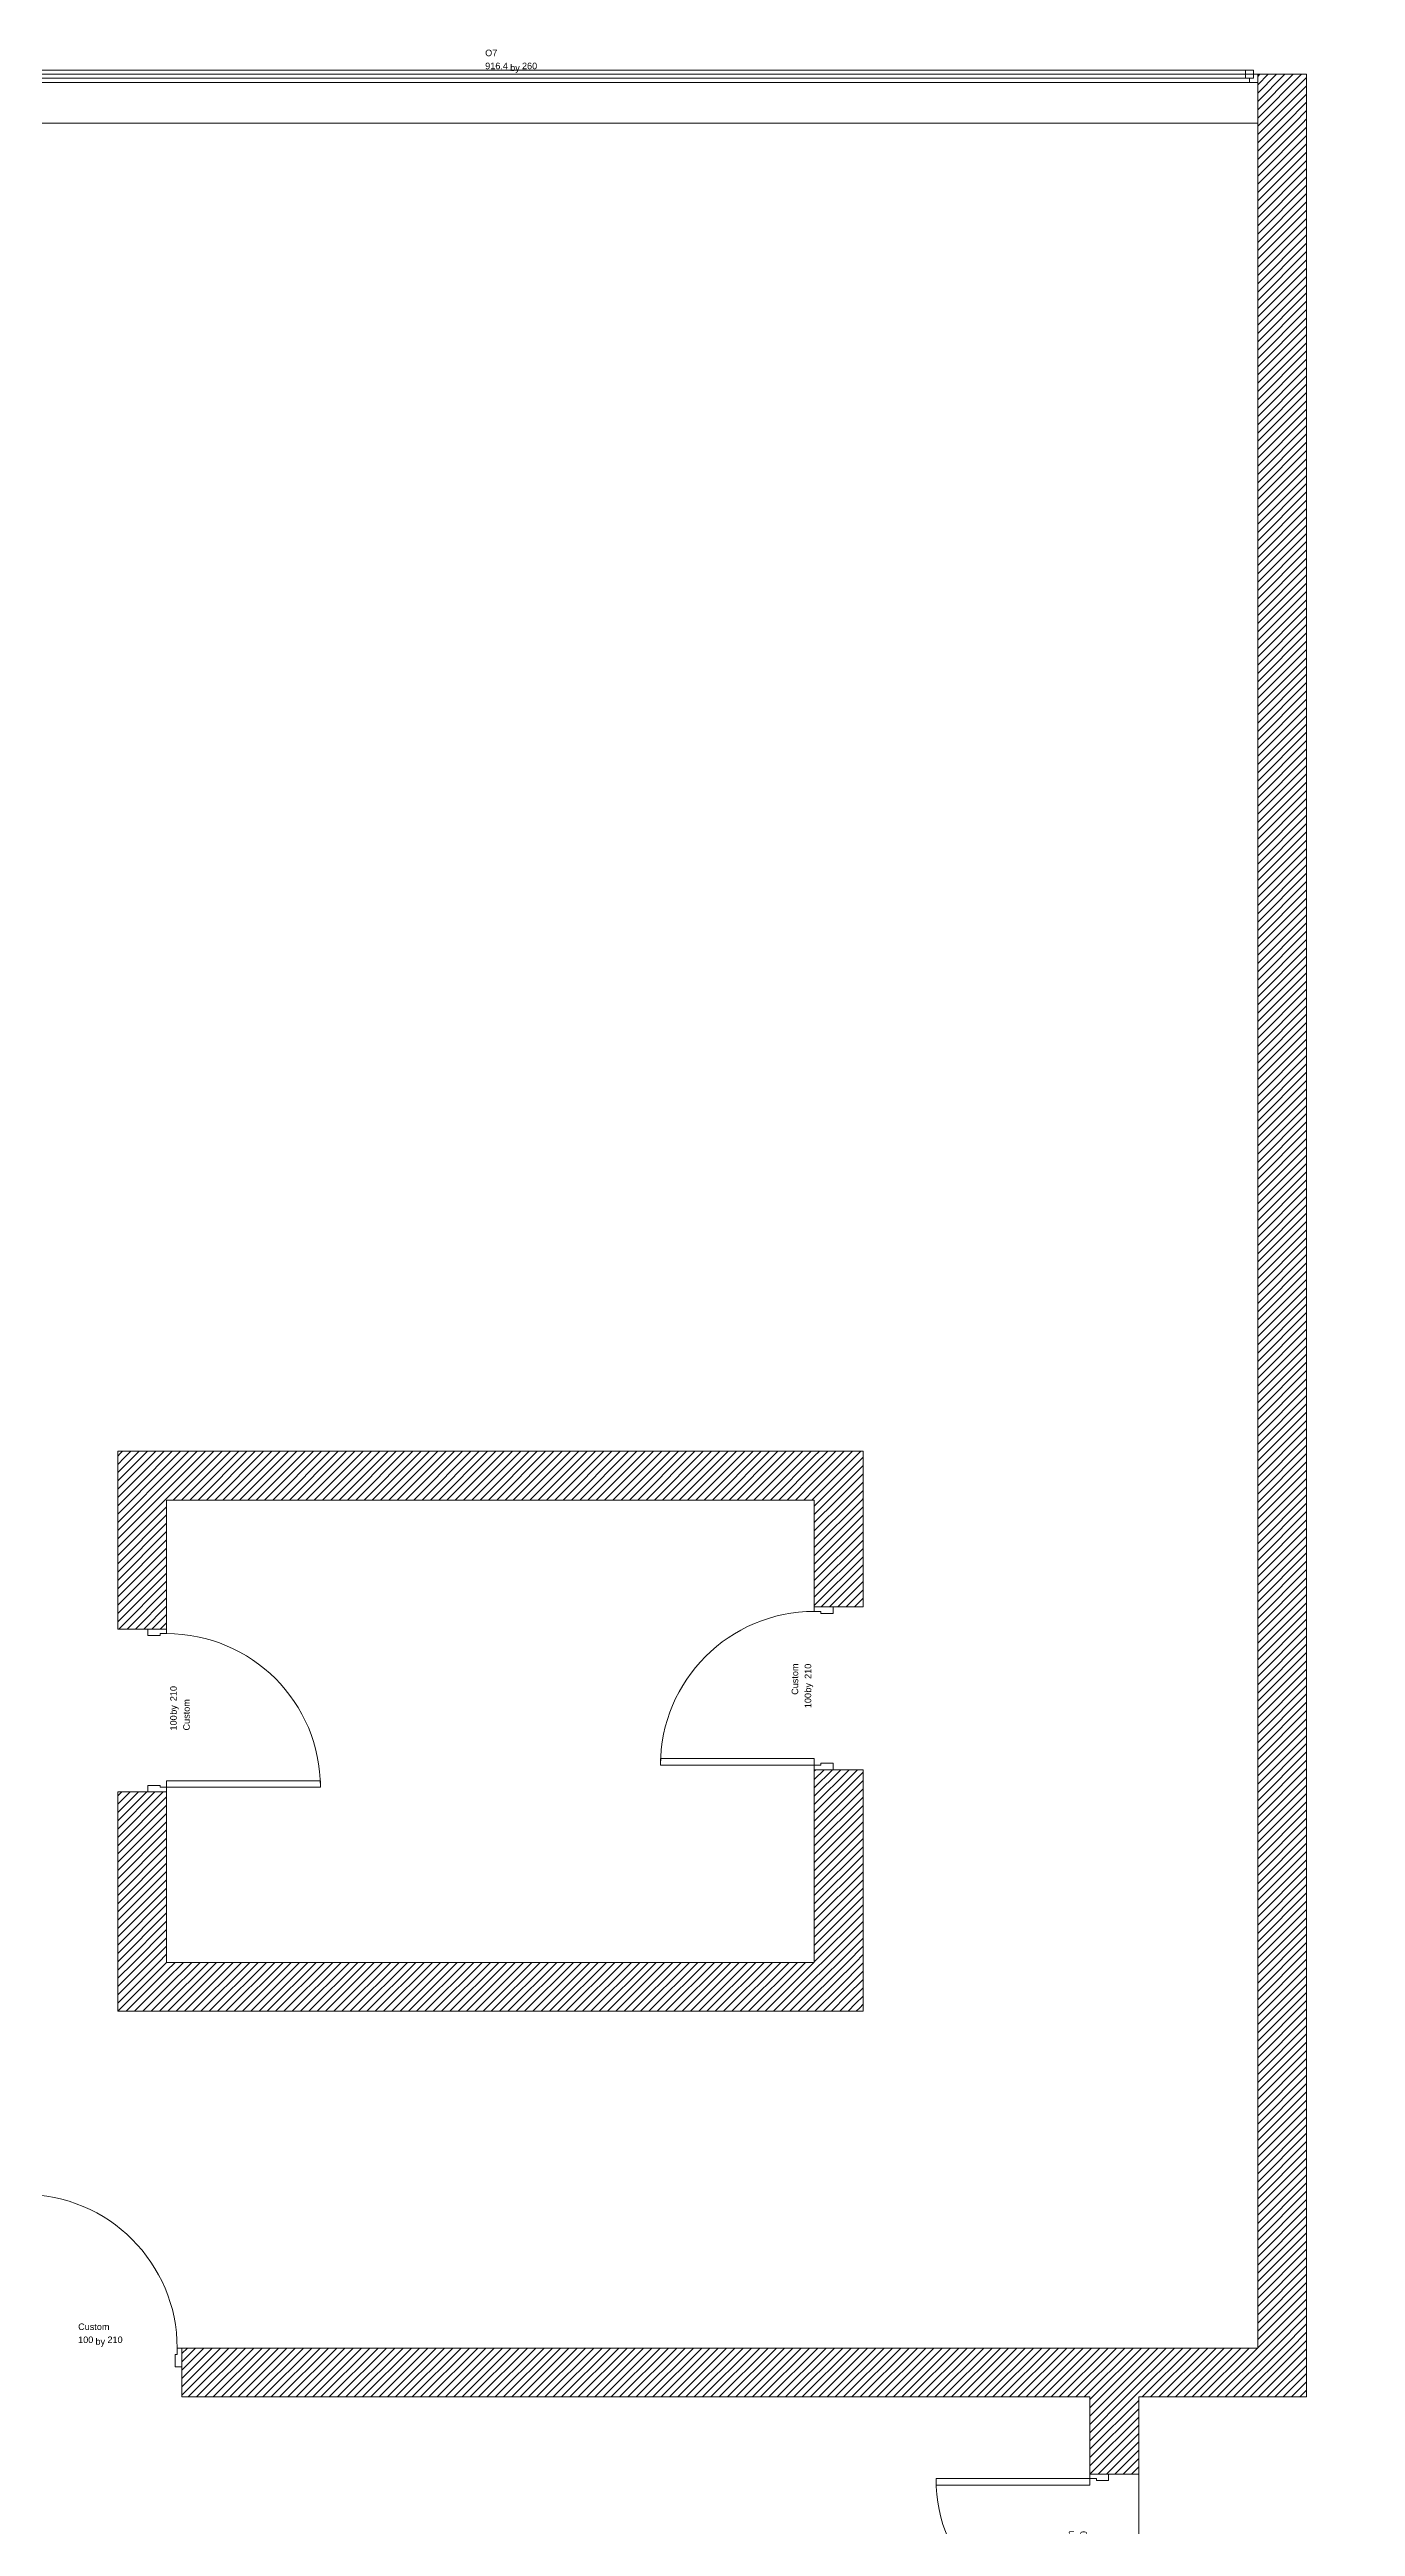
# Model space of a CAD drawing. Header units: millimetres. Extents: x -22335 to 45019, y -6963 to 26064.
# Drawn here: x 36863 to 44877, y 10851 to 26064 of the extents above; entities that cross this region are included whole.
import ezdxf
from ezdxf.enums import TextEntityAlignment as Align

# ---------------------------------------------------------------- set-up
doc = ezdxf.new("R2010")
doc.units = ezdxf.units.MM
doc.header["$MEASUREMENT"] = 0
for name, color, linetype in [('A_KONS_plosce', 7, 'Continuous'), ('A_KONS_zid zunanji', 7, 'Continuous'), ('Archicad Door Markers', 7, 'Continuous'), ('Archicad Doors', 7, 'Continuous'), ('Archicad Window Markers', 7, 'Continuous'), ('Archicad Windows', 7, 'Continuous')]:
    doc.layers.add(name, color=color, linetype=linetype)
for name, color, linetype, lineweight, true_color in [('A_KONS_plosce_Pen_No__89', 7, 'Continuous', 0, 0x71cebe), ('Archicad Doors_Pen_No__23', 7, 'Continuous', 20, 0xff6600), ('Archicad Doors_Pen_No__3', 7, 'Continuous', 13, 0xff6600), ('Archicad Windows_Pen_No__23', 7, 'Continuous', 20, 0xff6600), ('Archicad Windows_Pen_No__3', 7, 'Continuous', 13, 0xff6600)]:
    doc.layers.add(name, color=color, linetype=linetype, lineweight=lineweight, true_color=true_color)
for name, color, linetype, lineweight in [('A_KONS_zid zunanji_Pen_No__27', 7, 'Continuous', 20), ('Archicad Door Markers_Pen_No__7', 7, 'Continuous', 13), ('Archicad Doors_Pen_No__27', 7, 'Continuous', 20), ('Archicad Window Markers_Pen_No__7', 7, 'Continuous', 13), ('Archicad Windows_Pen_No__27', 7, 'Continuous', 20)]:
    doc.layers.add(name, color=color, linetype=linetype, lineweight=lineweight)
doc.styles.add('GENERATED_STYLE_1', font='arial.ttf')
pattern_1 = [(45, (0, 0), (-25.455843, 25.455843), [])]

# ---------------------------------------------------------------- blocks, each defined once
blk = doc.blocks.new('Slab_1', base_point=(-22196, -4112))
at = {"layer": 'A_KONS_plosce_Pen_No__89', "color": 123, "linetype": 'Continuous', "lineweight": 0, "true_color": 0x71cebe, "flags": 128}
blk.add_lwpolyline([(-22196, -4112), (-12447, -4112), (-12447, -184), (-3773, -184), (-3773, -4112), (6716, -4112), (6716, -1725), (9171, -1725), (9171, -6834), (44877, -6834), (44877, 969), (43547, 969), (43547, 11647), (44577, 11647), (44577, 25912), (-22196, 25912)], close=True, dxfattribs=at)
blk = doc.blocks.new('Door 27_2')
at = {"layer": 'Archicad Doors_Pen_No__23', "color": 30, "linetype": 'Continuous', "lineweight": 20, "true_color": 0xff6600}
for p, q in [((-472, 0), (-500, 0)), ((-500, 0), (-500, -115)), ((-472, -40), (-472, 0)), ((500, 0), (472, 0)), ((472, 0), (472, -40)), ((500, -115), (500, 0)), ((-500, -115), (-460, -115)), ((-460, -40), (-472, -40)), ((-460, -115), (-460, -40)), ((472, -40), (460, -40)), ((460, -40), (460, -115)), ((460, -115), (500, -115))]:
    blk.add_line(p, q, dxfattribs=at)
at = {"layer": 'Archicad Doors_Pen_No__27', "color": 7, "linetype": 'Continuous', "lineweight": 20}
for p, q in [((-500, 0), (-500, -115)), ((-500, 0), (-500, -115)), ((500, 0), (500, -115)), ((500, 0), (500, -115)), ((-500, -115), (-500, -300)), ((500, -115), (500, -300))]:
    blk.add_line(p, q, dxfattribs=at)
at = {"layer": 'Archicad Doors_Pen_No__3', "color": 30, "linetype": 'Continuous', "lineweight": 13, "true_color": 0xff6600}
for p, q in [((432, 0), (432, 944)), ((432, 944), (472, 944)), ((472, 944), (472, 0)), ((472, 0), (432, 0))]:
    blk.add_line(p, q, dxfattribs=at)
blk.add_arc((472, 0), 944, 90, 180, dxfattribs=at)
blk = doc.blocks.new('Basic Window-Door-Skylight Marker')
at = {"layer": 'Archicad Window Markers_Pen_No__7', "color": 7, "lineweight": 13, "style": 'GENERATED_STYLE_1'}
for tag, p in [('AC_WIDO_ID', (-159, 99)), ('AC_WIDO_A_SIZE', (-159, 19)), ('GS_Separator', (-21, 8)), ('AC_WIDO_B_SIZE', (67, 19))]:
    blk.add_attdef(tag, text='', height=40, dxfattribs=at).set_placement(p, align=Align.BOTTOM_LEFT)
blk = doc.blocks.new('Wall_20', base_point=(35113, 11647))
at = {"layer": 'A_KONS_zid zunanji', "linetype": 'Continuous', "lineweight": 0, "true_color": 0x000000}
h = blk.add_hatch(dxfattribs=at)
h.set_pattern_fill('Navadna_NF_Opeka', color=18, style=0, pattern_type=2)
h.set_pattern_definition(pattern_1)
h.paths.add_polyline_path([(35113, 11647), (36674, 11647), (36674, 11947), (35113, 11947)])
h = blk.add_hatch(dxfattribs=at)
h.set_pattern_fill('Navadna_NF_Opeka', color=18, style=0, pattern_type=2)
h.set_pattern_definition(pattern_1)
h.paths.add_polyline_path([(44577, 11947), (37674, 11947), (37674, 11647), (44577, 11647)])
at = {"layer": 'A_KONS_zid zunanji_Pen_No__27', "color": 7, "linetype": 'Continuous', "lineweight": 20}
for p, q in [((36674, 11947), (36674, 11832)), ((37674, 11947), (37674, 11832)), ((36674, 11832), (36674, 11647)), ((37674, 11832), (37674, 11647))]:
    blk.add_line(p, q, dxfattribs=at)
at = {"layer": 'A_KONS_zid zunanji_Pen_No__27', "color": 7, "linetype": 'Continuous', "lineweight": 20, "flags": 128}
for points in [[(36674, 11947), (35113, 11947)], [(44277, 11947), (37674, 11947)], [(44577, 11647), (44577, 11947)], [(35113, 11647), (36674, 11647)], [(37674, 11647), (43247, 11647)], [(43547, 11647), (44577, 11647)]]:
    blk.add_lwpolyline(points, dxfattribs=at)
at = {"layer": 'Archicad Door Markers', "color": 161, "lineweight": 13, "true_color": 0x40a5ff}
ref = blk.add_blockref('Basic Window-Door-Skylight Marker', (37174, 11947), dxfattribs=at)
ref.add_attrib('AC_MarkerText_1', 'Custom', dxfattribs={"layer": 'Archicad Door Markers_Pen_No__7', "color": 7, "lineweight": 13, "height": 40, "style": 'GENERATED_STYLE_1'}).set_placement((37038, 12046), align=Align.BOTTOM_LEFT)
ref.add_attrib('GS_Separator', ' by ', dxfattribs={"layer": 'Archicad Door Markers_Pen_No__7', "color": 7, "lineweight": 13, "height": 40, "style": 'GENERATED_STYLE_1'}).set_placement((37129, 11955), align=Align.BOTTOM_LEFT)
ref.add_attrib('AC_WIDO_A_SIZE', '100', dxfattribs={"layer": 'Archicad Door Markers_Pen_No__7', "color": 7, "lineweight": 13, "height": 40, "style": 'GENERATED_STYLE_1'}).set_placement((37038, 11966), align=Align.BOTTOM_LEFT)
ref.add_attrib('AC_WIDO_B_SIZE', '210', dxfattribs={"layer": 'Archicad Door Markers_Pen_No__7', "color": 7, "lineweight": 13, "height": 40, "style": 'GENERATED_STYLE_1'}).set_placement((37218, 11966), align=Align.BOTTOM_LEFT)
at = {"layer": 'Archicad Doors', "color": 21, "linetype": 'Continuous', "lineweight": 0, "true_color": 0xff9955, "xscale": -1, "zscale": 1000}
blk.add_blockref('Door 27_2', (37174, 11947), dxfattribs=at)
blk = doc.blocks.new('Wall_21', base_point=(44277, 25912))
at = {"layer": 'A_KONS_zid zunanji', "linetype": 'Continuous', "lineweight": 0, "true_color": 0x000000}
h = blk.add_hatch(dxfattribs=at)
h.set_pattern_fill('Navadna_NF_Opeka', color=18, style=0, pattern_type=2)
h.set_pattern_definition(pattern_1)
h.paths.add_polyline_path([(44277, 25612), (44577, 25912), (44277, 25912)])
h = blk.add_hatch(dxfattribs=at)
h.set_pattern_fill('Navadna_NF_Opeka', color=18, style=0, pattern_type=2)
h.set_pattern_definition(pattern_1)
h.paths.add_polyline_path([(44277, 25612), (44577, 25612), (44577, 25912)])
h = blk.add_hatch(dxfattribs=at)
h.set_pattern_fill('Navadna_NF_Opeka', color=18, style=0, pattern_type=2)
h.set_pattern_definition(pattern_1)
h.paths.add_polyline_path([(44277, 25612), (44277, 11947), (44577, 11947), (44577, 25612)])
at = {"layer": 'A_KONS_zid zunanji_Pen_No__27', "color": 7, "linetype": 'Continuous', "lineweight": 20, "flags": 128}
for points in [[(44577, 25912), (44277, 25912)], [(44577, 11947), (44577, 25912)], [(44277, 25612), (44277, 11947)]]:
    blk.add_lwpolyline(points, dxfattribs=at)
blk = doc.blocks.new('Window 27_2')
at = {"layer": 'Archicad Windows_Pen_No__23', "color": 30, "linetype": 'Continuous', "lineweight": 20, "true_color": 0xff6600}
for p, q in [((-4582, 0), (-4557, 0)), ((-4557, 25), (-4507, 25)), ((-4557, -25), (-4557, 25)), ((-4557, 0), (-4557, -25)), ((-4507, 25), (-4507, -25)), ((-4507, 25), (4507, 25)), ((-4507, 0), (4507, 0)), ((4507, -25), (4507, 25)), ((4507, 25), (4557, 25)), ((4557, 25), (4557, -25)), ((4557, -25), (4557, 0)), ((4557, 0), (4582, 0)), ((-4532, -50), (-4582, -50)), ((-4557, -25), (-4532, -25)), ((-4507, -25), (-4557, -25)), ((-4532, -25), (-4532, -50)), ((4507, -25), (-4507, -25)), ((4557, -25), (4507, -25)), ((4532, -50), (4532, -25)), ((4532, -25), (4557, -25)), ((4582, -50), (4532, -50))]:
    blk.add_line(p, q, dxfattribs=at)
at = {"layer": 'Archicad Windows_Pen_No__27', "color": 7, "linetype": 'Continuous', "lineweight": 20}
for p, q in [((-4582, 0), (-4582, -50)), ((-4582, 0), (-4582, -50)), ((4582, 0), (4582, -50)), ((4582, 0), (4582, -50)), ((-4582, -50), (-4582, -300)), ((4582, -50), (4582, -300))]:
    blk.add_line(p, q, dxfattribs=at)
at = {"layer": 'Archicad Windows_Pen_No__3', "color": 30, "linetype": 'Continuous', "lineweight": 13, "true_color": 0xff6600}
for p, q in [((-4582, 0), (4582, 0)), ((-4507, 25), (4507, 25)), ((4532, -50), (-4532, -50)), ((-4582, -300), (4582, -300))]:
    blk.add_line(p, q, dxfattribs=at)
blk = doc.blocks.new('Wall_22', base_point=(34813, 25912))
at = {"layer": 'A_KONS_zid zunanji', "linetype": 'Continuous', "lineweight": 0, "true_color": 0x000000}
h = blk.add_hatch(dxfattribs=at)
h.set_pattern_fill('Navadna_NF_Opeka', color=18, style=0, pattern_type=2)
h.set_pattern_definition(pattern_1)
h.paths.add_polyline_path([(34813, 25912), (34813, 25612), (35113, 25612), (35113, 25912)])
at = {"layer": 'A_KONS_zid zunanji_Pen_No__27', "color": 7, "linetype": 'Continuous', "lineweight": 20}
for p, q in [((35113, 25912), (35113, 25862)), ((35113, 25862), (35113, 25612)), ((44277, 25912), (44277, 25862)), ((44277, 25862), (44277, 25612))]:
    blk.add_line(p, q, dxfattribs=at)
at = {"layer": 'A_KONS_zid zunanji_Pen_No__27', "color": 7, "linetype": 'Continuous', "lineweight": 20, "flags": 128}
for points in [[(35113, 25912), (34813, 25912)], [(34813, 25912), (34813, 25612)]]:
    blk.add_lwpolyline(points, dxfattribs=at)
at = {"layer": 'Archicad Window Markers', "color": 161, "lineweight": 13, "true_color": 0x40a5ff}
blk.add_blockref('Basic Window-Door-Skylight Marker', (39695, 25912), dxfattribs=at).add_auto_attribs({'GS_Separator': ' by ', 'AC_WIDO_ID': 'O7', 'AC_WIDO_A_SIZE': '916.4', 'AC_WIDO_B_SIZE': '260'})
at = {"layer": 'Archicad Windows', "color": 21, "linetype": 'Continuous', "lineweight": 0, "true_color": 0xff9955, "xscale": -1, "zscale": 1000}
blk.add_blockref('Window 27_2', (39695, 25912), dxfattribs=at)
blk = doc.blocks.new('Wall_51', base_point=(43547, 11647))
at = {"layer": 'A_KONS_zid zunanji', "linetype": 'Continuous', "lineweight": 0, "true_color": 0x000000}
h = blk.add_hatch(dxfattribs=at)
h.set_pattern_fill('Navadna_NF_Opeka', color=18, style=0, pattern_type=2)
h.set_pattern_definition(pattern_1)
h.paths.add_polyline_path([(43547, 11647), (43247, 11647), (43247, 11173), (43547, 11173)])
h = blk.add_hatch(dxfattribs=at)
h.set_pattern_fill('Navadna_NF_Opeka', color=18, style=0, pattern_type=2)
h.set_pattern_definition(pattern_1)
h.paths.add_polyline_path([(43247, 10173), (43247, 969), (43547, 969), (43547, 10173)])
h = blk.add_hatch(dxfattribs=at)
h.set_pattern_fill('Navadna_NF_Opeka', color=18, style=0, pattern_type=2)
h.set_pattern_definition(pattern_1)
h.paths.add_polyline_path([(43547, 969), (43247, 969), (43247, 669)])
h = blk.add_hatch(dxfattribs=at)
h.set_pattern_fill('Navadna_NF_Opeka', color=18, style=0, pattern_type=2)
h.set_pattern_definition(pattern_1)
h.paths.add_polyline_path([(43247, 669), (43545, 669), (43545, 967)])
at = {"layer": 'A_KONS_zid zunanji_Pen_No__27', "color": 7, "linetype": 'Continuous', "lineweight": 20}
for p, q in [((43247, 11173), (43362, 11173)), ((43362, 11173), (43547, 11173)), ((43247, 10173), (43362, 10173)), ((43362, 10173), (43547, 10173))]:
    blk.add_line(p, q, dxfattribs=at)
at = {"layer": 'A_KONS_zid zunanji_Pen_No__27', "color": 7, "linetype": 'Continuous', "lineweight": 20, "flags": 128}
for points in [[(43247, 11647), (43247, 11173)], [(43547, 11173), (43547, 11647)], [(43247, 10173), (43247, 8566)], [(43547, 969), (43547, 10173)], [(43247, 8266), (43247, 6372)], [(43247, 6072), (43247, 669)], [(43247, 669), (43547, 669)]]:
    blk.add_lwpolyline(points, dxfattribs=at)
at = {"layer": 'Archicad Door Markers', "color": 161, "lineweight": 13, "true_color": 0x40a5ff}
ref = blk.add_blockref('Basic Window-Door-Skylight Marker', (43547, 10673), dxfattribs=dict(at, rotation=270))
ref.add_attrib('AC_MarkerText_1', 'Custom', dxfattribs={"layer": 'Archicad Door Markers_Pen_No__7', "color": 7, "lineweight": 13, "height": 40, "rotation": 90, "style": 'GENERATED_STYLE_1'}).set_placement((43161, 10633), align=Align.BOTTOM_LEFT)
ref.add_attrib('GS_Separator', ' by ', dxfattribs={"layer": 'Archicad Door Markers_Pen_No__7', "color": 7, "lineweight": 13, "height": 40, "rotation": 90, "style": 'GENERATED_STYLE_1'}).set_placement((43241, 10631), align=Align.BOTTOM_LEFT)
ref.add_attrib('AC_WIDO_A_SIZE', '100', dxfattribs={"layer": 'Archicad Door Markers_Pen_No__7', "color": 7, "lineweight": 13, "height": 40, "rotation": 90, "style": 'GENERATED_STYLE_1'}).set_placement((43241, 10550), align=Align.BOTTOM_LEFT)
ref.add_attrib('AC_WIDO_B_SIZE', '210', dxfattribs={"layer": 'Archicad Door Markers_Pen_No__7', "color": 7, "lineweight": 13, "height": 40, "rotation": 90, "style": 'GENERATED_STYLE_1'}).set_placement((43241, 10730), align=Align.BOTTOM_LEFT)
at = {"layer": 'Archicad Doors', "color": 21, "linetype": 'Continuous', "lineweight": 0, "true_color": 0xff9955, "zscale": 1000, "rotation": 90}
blk.add_blockref('Door 27_2', (43247, 10673), dxfattribs=at)
blk = doc.blocks.new('Wall_97', base_point=(37281, 17455))
at = {"layer": 'A_KONS_zid zunanji', "linetype": 'Continuous', "lineweight": 0, "true_color": 0x000000}
h = blk.add_hatch(dxfattribs=at)
h.set_pattern_fill('Navadna_NF_Opeka', color=18, style=0, pattern_type=2)
h.set_pattern_definition(pattern_1)
h.paths.add_polyline_path([(37581, 17155), (37281, 17455), (37281, 17155)])
h = blk.add_hatch(dxfattribs=at)
h.set_pattern_fill('Navadna_NF_Opeka', color=18, style=0, pattern_type=2)
h.set_pattern_definition(pattern_1)
h.paths.add_polyline_path([(37581, 17455), (37281, 17455), (37581, 17155)])
h = blk.add_hatch(dxfattribs=at)
h.set_pattern_fill('Navadna_NF_Opeka', color=18, style=0, pattern_type=2)
h.set_pattern_definition(pattern_1)
h.paths.add_polyline_path([(37581, 17155), (41556, 17155), (41556, 17455), (37581, 17455)])
h = blk.add_hatch(dxfattribs=at)
h.set_pattern_fill('Navadna_NF_Opeka', color=18, style=0, pattern_type=2)
h.set_pattern_definition(pattern_1)
h.paths.add_polyline_path([(41556, 17155), (41856, 17155), (41856, 17455)])
h = blk.add_hatch(dxfattribs=at)
h.set_pattern_fill('Navadna_NF_Opeka', color=18, style=0, pattern_type=2)
h.set_pattern_definition(pattern_1)
h.paths.add_polyline_path([(41556, 17155), (41856, 17455), (41556, 17455)])
at = {"layer": 'A_KONS_zid zunanji_Pen_No__27', "color": 7, "linetype": 'Continuous', "lineweight": 20, "flags": 128}
for points in [[(37281, 17455), (37281, 17155)], [(41856, 17455), (37281, 17455)], [(41856, 17455), (41856, 17155)], [(37581, 17155), (41556, 17155)]]:
    blk.add_lwpolyline(points, dxfattribs=at)
blk = doc.blocks.new('Wall_98', base_point=(41856, 17455))
at = {"layer": 'A_KONS_zid zunanji', "linetype": 'Continuous', "lineweight": 0, "true_color": 0x000000}
h = blk.add_hatch(dxfattribs=at)
h.set_pattern_fill('Navadna_NF_Opeka', color=18, style=0, pattern_type=2)
h.set_pattern_definition(pattern_1)
h.paths.add_polyline_path([(41556, 17155), (41556, 16499), (41856, 16499), (41856, 17155)])
h = blk.add_hatch(dxfattribs=at)
h.set_pattern_fill('Navadna_NF_Opeka', color=18, style=0, pattern_type=2)
h.set_pattern_definition(pattern_1)
h.paths.add_polyline_path([(41556, 14316), (41856, 14316), (41856, 15499), (41556, 15499)])
h = blk.add_hatch(dxfattribs=at)
h.set_pattern_fill('Navadna_NF_Opeka', color=18, style=0, pattern_type=2)
h.set_pattern_definition(pattern_1)
h.paths.add_polyline_path([(41556, 14016), (41856, 14016), (41556, 14316)])
h = blk.add_hatch(dxfattribs=at)
h.set_pattern_fill('Navadna_NF_Opeka', color=18, style=0, pattern_type=2)
h.set_pattern_definition(pattern_1)
h.paths.add_polyline_path([(41556, 14316), (41856, 14016), (41856, 14316)])
at = {"layer": 'A_KONS_zid zunanji_Pen_No__27', "color": 7, "linetype": 'Continuous', "lineweight": 20}
for p, q in [((41556, 16499), (41671, 16499)), ((41671, 16499), (41856, 16499)), ((41556, 15499), (41671, 15499)), ((41671, 15499), (41856, 15499))]:
    blk.add_line(p, q, dxfattribs=at)
at = {"layer": 'A_KONS_zid zunanji_Pen_No__27', "color": 7, "linetype": 'Continuous', "lineweight": 20, "flags": 128}
for points in [[(41556, 17155), (41556, 16499)], [(41856, 16499), (41856, 17155)], [(41556, 15499), (41556, 14316)], [(41856, 14016), (41856, 15499)], [(41856, 14016), (41556, 14016)]]:
    blk.add_lwpolyline(points, dxfattribs=at)
at = {"layer": 'Archicad Door Markers', "color": 161, "lineweight": 13, "true_color": 0x40a5ff}
ref = blk.add_blockref('Basic Window-Door-Skylight Marker', (41856, 15999), dxfattribs=dict(at, rotation=270))
ref.add_attrib('AC_MarkerText_1', 'Custom', dxfattribs={"layer": 'Archicad Door Markers_Pen_No__7', "color": 7, "lineweight": 13, "height": 40, "rotation": 90, "style": 'GENERATED_STYLE_1'}).set_placement((41469, 15959), align=Align.BOTTOM_LEFT)
ref.add_attrib('GS_Separator', ' by ', dxfattribs={"layer": 'Archicad Door Markers_Pen_No__7', "color": 7, "lineweight": 13, "height": 40, "rotation": 90, "style": 'GENERATED_STYLE_1'}).set_placement((41549, 15957), align=Align.BOTTOM_LEFT)
ref.add_attrib('AC_WIDO_A_SIZE', '100', dxfattribs={"layer": 'Archicad Door Markers_Pen_No__7', "color": 7, "lineweight": 13, "height": 40, "rotation": 90, "style": 'GENERATED_STYLE_1'}).set_placement((41549, 15877), align=Align.BOTTOM_LEFT)
ref.add_attrib('AC_WIDO_B_SIZE', '210', dxfattribs={"layer": 'Archicad Door Markers_Pen_No__7', "color": 7, "lineweight": 13, "height": 40, "rotation": 90, "style": 'GENERATED_STYLE_1'}).set_placement((41549, 16057), align=Align.BOTTOM_LEFT)
at = {"layer": 'Archicad Doors', "color": 21, "linetype": 'Continuous', "lineweight": 0, "true_color": 0xff9955, "xscale": -1, "zscale": 1000, "rotation": 90}
blk.add_blockref('Door 27_2', (41556, 15999), dxfattribs=at)
blk = doc.blocks.new('Wall_99', base_point=(41856, 14016))
at = {"layer": 'A_KONS_zid zunanji', "linetype": 'Continuous', "lineweight": 0, "true_color": 0x000000}
h = blk.add_hatch(dxfattribs=at)
h.set_pattern_fill('Navadna_NF_Opeka', color=18, style=0, pattern_type=2)
h.set_pattern_definition(pattern_1)
h.paths.add_polyline_path([(37281, 14316), (37281, 14016), (37581, 14316)])
h = blk.add_hatch(dxfattribs=at)
h.set_pattern_fill('Navadna_NF_Opeka', color=18, style=0, pattern_type=2)
h.set_pattern_definition(pattern_1)
h.paths.add_polyline_path([(37581, 14316), (37281, 14016), (37581, 14016)])
h = blk.add_hatch(dxfattribs=at)
h.set_pattern_fill('Navadna_NF_Opeka', color=18, style=0, pattern_type=2)
h.set_pattern_definition(pattern_1)
h.paths.add_polyline_path([(41556, 14316), (37581, 14316), (37581, 14016), (41556, 14016)])
at = {"layer": 'A_KONS_zid zunanji_Pen_No__27', "color": 7, "linetype": 'Continuous', "lineweight": 20, "flags": 128}
for points in [[(37281, 14016), (37281, 14316)], [(41556, 14316), (37581, 14316)], [(37281, 14016), (41556, 14016)]]:
    blk.add_lwpolyline(points, dxfattribs=at)
blk = doc.blocks.new('Wall_100', base_point=(37281, 14016))
at = {"layer": 'A_KONS_zid zunanji', "linetype": 'Continuous', "lineweight": 0, "true_color": 0x000000}
h = blk.add_hatch(dxfattribs=at)
h.set_pattern_fill('Navadna_NF_Opeka', color=18, style=0, pattern_type=2)
h.set_pattern_definition(pattern_1)
h.paths.add_polyline_path([(37581, 17155), (37281, 17155), (37281, 16363), (37581, 16363)])
h = blk.add_hatch(dxfattribs=at)
h.set_pattern_fill('Navadna_NF_Opeka', color=18, style=0, pattern_type=2)
h.set_pattern_definition(pattern_1)
h.paths.add_polyline_path([(37281, 14316), (37581, 14316), (37581, 15363), (37281, 15363)])
at = {"layer": 'A_KONS_zid zunanji_Pen_No__27', "color": 7, "linetype": 'Continuous', "lineweight": 20}
for p, q in [((37466, 16363), (37281, 16363)), ((37581, 16363), (37466, 16363)), ((37466, 15363), (37281, 15363)), ((37581, 15363), (37466, 15363))]:
    blk.add_line(p, q, dxfattribs=at)
at = {"layer": 'A_KONS_zid zunanji_Pen_No__27', "color": 7, "linetype": 'Continuous', "lineweight": 20, "flags": 128}
for points in [[(37281, 17155), (37281, 16363)], [(37581, 16363), (37581, 17155)], [(37281, 15363), (37281, 14316)], [(37581, 14316), (37581, 15363)]]:
    blk.add_lwpolyline(points, dxfattribs=at)
at = {"layer": 'Archicad Door Markers', "color": 161, "lineweight": 13, "true_color": 0x40a5ff}
ref = blk.add_blockref('Basic Window-Door-Skylight Marker', (37281, 15863), dxfattribs=dict(at, rotation=90))
ref.add_attrib('AC_MarkerText_1', 'Custom', dxfattribs={"layer": 'Archicad Door Markers_Pen_No__7', "color": 7, "lineweight": 13, "height": 40, "rotation": 90, "style": 'GENERATED_STYLE_1'}).set_placement((37735, 15740), align=Align.BOTTOM_LEFT)
ref.add_attrib('GS_Separator', ' by ', dxfattribs={"layer": 'Archicad Door Markers_Pen_No__7', "color": 7, "lineweight": 13, "height": 40, "rotation": 90, "style": 'GENERATED_STYLE_1'}).set_placement((37655, 15821), align=Align.BOTTOM_LEFT)
ref.add_attrib('AC_WIDO_A_SIZE', '100', dxfattribs={"layer": 'Archicad Door Markers_Pen_No__7', "color": 7, "lineweight": 13, "height": 40, "rotation": 90, "style": 'GENERATED_STYLE_1'}).set_placement((37655, 15740), align=Align.BOTTOM_LEFT)
ref.add_attrib('AC_WIDO_B_SIZE', '210', dxfattribs={"layer": 'Archicad Door Markers_Pen_No__7', "color": 7, "lineweight": 13, "height": 40, "rotation": 90, "style": 'GENERATED_STYLE_1'}).set_placement((37655, 15920), align=Align.BOTTOM_LEFT)
at = {"layer": 'Archicad Doors', "color": 21, "linetype": 'Continuous', "lineweight": 0, "true_color": 0xff9955, "zscale": 1000, "rotation": 270}
blk.add_blockref('Door 27_2', (37581, 15863), dxfattribs=at)

msp = doc.modelspace()

# ---------------------------------------------------------------- block references
at = {"layer": 'A_KONS_plosce', "color": 123, "linetype": 'Continuous', "lineweight": 0, "true_color": 0x71cebe}
msp.add_blockref('Slab_1', (-22196, -4112), dxfattribs=at)
at = {"layer": 'A_KONS_zid zunanji', "color": 7, "lineweight": 20}
for name, p in [('Wall_22', (34813, 25912)), ('Wall_21', (44277, 25912)), ('Wall_97', (37281, 17455)), ('Wall_100', (37281, 14016)), ('Wall_98', (41856, 17455)), ('Wall_99', (41856, 14016)), ('Wall_20', (35113, 11647)), ('Wall_51', (43547, 11647))]:
    msp.add_blockref(name, p, dxfattribs=at)

doc.saveas('drawing.dxf')
